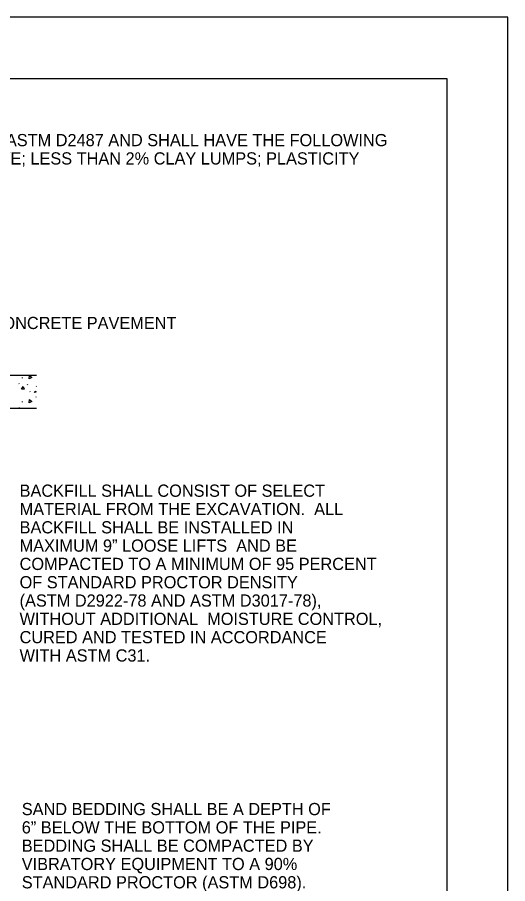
# Model space of a CAD drawing. Extents: x 2082577.3 to 2082585.8, y 13331272.2 to 13331283.2.
# Drawn here: x 2082581.83 to 2082585.85, y 13331276.1 to 13331283.2 of the extents above; entities that cross this region are included whole.
import ezdxf

# ---------------------------------------------------------------- set-up
doc = ezdxf.new("R2010")
doc.units = 0
for name, color, linetype in [('Detail', 7, 'Continuous'), ('Detail Label', 7, 'Continuous'), ('Level 60', 7, 'Continuous'), ('Non-Print', 7, 'Continuous'), ('Sheet Title Block', 7, 'Continuous')]:
    doc.layers.add(name, color=color, linetype=linetype)

msp = doc.modelspace()

# ---------------------------------------------------------------- linework, layer by layer
at = {"layer": 'Detail'}
for p, q in [((2082579.2676, 13331280.2691), (2082581.9842, 13331280.2691)), ((2082579.2676, 13331279.9991), (2082581.9842, 13331279.9991))]:
    msp.add_line(p, q, dxfattribs=at)
at = {"layer": 'Level 60'}
for p, q in [((2082581.8684, 13331280.2451), (2082581.8702, 13331280.2493)), ((2082581.8401, 13331280.2005), (2082581.8419, 13331280.1977)), ((2082581.9105, 13331280.1914), (2082581.9123, 13331280.1956)), ((2082581.9826, 13331280.1768), (2082581.9842, 13331280.1803)), ((2082581.9308, 13331280.1366), (2082581.9327, 13331280.1338)), ((2082581.9776, 13331280.0922), (2082581.978, 13331280.088)), ((2082581.8401, 13331280.0041), (2082581.8419, 13331280.0013)), ((2082581.8684, 13331280.0487), (2082581.8702, 13331280.0528)), ((2082581.9123, 13331279.9991), (2082581.9123, 13331279.9992))]:
    msp.add_line(p, q, dxfattribs=at)
for points in [[(2082581.9247, 13331280.2403), (2082581.9283, 13331280.2667), (2082581.9449, 13331280.2496), (2082581.9251, 13331280.2405)], [(2082581.8617, 13331280.1537), (2082581.8742, 13331280.1772), (2082581.8839, 13331280.1555), (2082581.8621, 13331280.1537)], [(2082581.9247, 13331280.0439), (2082581.9283, 13331280.0703), (2082581.9449, 13331280.0532), (2082581.9251, 13331280.044)], [(2082581.9671, 13331280.1281), (2082581.9726, 13331280.1396), (2082581.9819, 13331280.1327), (2082581.9671, 13331280.1281)]]:
    msp.add_lwpolyline(points, dxfattribs=at)
at = {"layer": 'Non-Print'}
msp.add_lwpolyline([(2082577.3474, 13331272.2016), (2082585.8474, 13331272.2016), (2082585.8474, 13331283.2016), (2082577.3474, 13331283.2016)], close=True, dxfattribs=at)
at = {"layer": 'Sheet Title Block'}
msp.add_lwpolyline([(2082578.3474, 13331282.7016), (2082585.3474, 13331282.7016), (2082585.3474, 13331274.2016), (2082578.3474, 13331274.2016)], close=True, dxfattribs=at)

# ---------------------------------------------------------------- texts
at = {"layer": 'Detail Label'}
for s, p in [('1. BANK SAND SHALL BE SP, SW OR SM PER USC (ASTM D2487 AND SHALL HAVE THE FOLLOWING ', (2082578.4414, 13331282.1456)), ('PROPERTIES:  LESS THAN 15% PASSING #200 SIEVE; LESS THAN 2% CLAY LUMPS; PLASTICITY ', (2082578.4414, 13331281.9956))]:
    msp.add_text(s, height=0.1, rotation=359.99972, dxfattribs=at).set_placement(p)
for s, p in [('CONCRETE PAVEMENT', (2082581.6087, 13331280.6473)), ('BACKFILL SHALL CONSIST OF SELECT', (2082581.8458, 13331279.273)), ('MATERIAL FROM THE EXCAVATION.  ALL', (2082581.8458, 13331279.123)), ('BACKFILL SHALL BE INSTALLED IN', (2082581.8458, 13331278.973)), ('MAXIMUM 9” LOOSE LIFTS  AND BE', (2082581.8458, 13331278.823)), ('COMPACTED TO A MINIMUM OF 95 PERCENT', (2082581.8458, 13331278.673)), ('OF STANDARD PROCTOR DENSITY', (2082581.8458, 13331278.523)), ('(ASTM D2922-78 AND ASTM D3017-78),', (2082581.8458, 13331278.373)), ('WITHOUT ADDITIONAL  MOISTURE CONTROL,', (2082581.8458, 13331278.223)), ('CURED AND TESTED IN ACCORDANCE', (2082581.8458, 13331278.073)), ('WITH ASTM C31. ', (2082581.8458, 13331277.923)), ('SAND BEDDING SHALL BE A DEPTH OF', (2082581.8635, 13331276.6644)), ('6” BELOW THE BOTTOM OF THE PIPE.', (2082581.8635, 13331276.5144)), ('BEDDING SHALL BE COMPACTED BY', (2082581.8635, 13331276.3644)), ('VIBRATORY EQUIPMENT TO A 90%', (2082581.8635, 13331276.2144)), ('STANDARD PROCTOR (ASTM D698).', (2082581.8635, 13331276.0644))]:
    msp.add_text(s, height=0.1, dxfattribs=at).set_placement(p)

doc.saveas('drawing.dxf')
